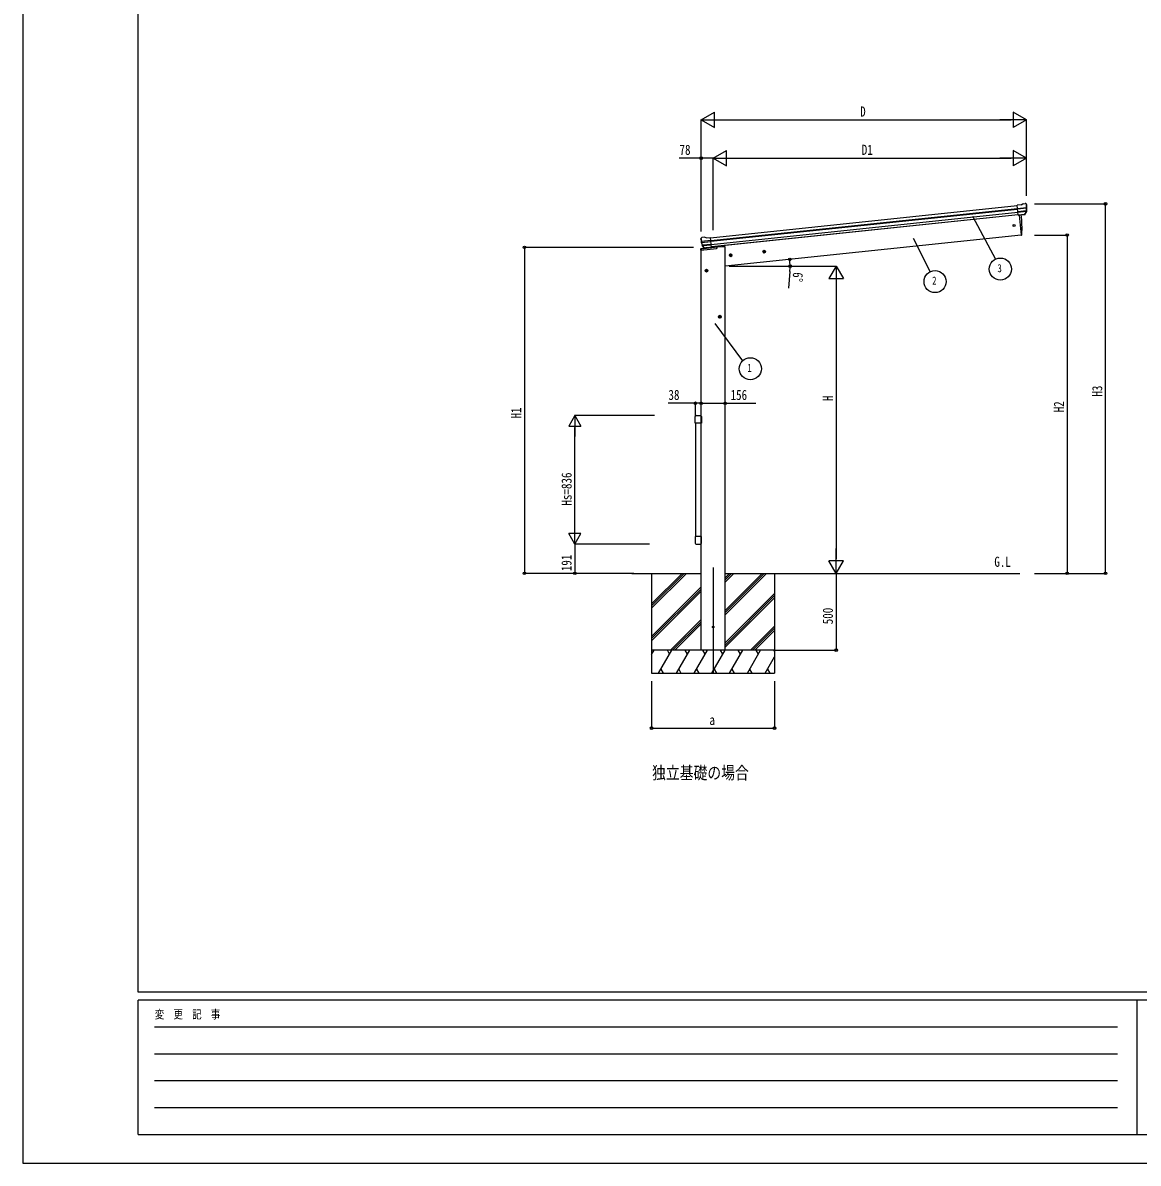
# Model space of a CAD drawing. Units: millimetres, scale not verified. Extents: x -10512 to 10512, y -7425 to 7425.
# Drawn here: x -10512 to -3253, y -7425 to 0 of the extents above; entities that cross this region are included whole.
import ezdxf
from ezdxf.enums import TextEntityAlignment as Align

# ---------------------------------------------------------------- set-up
doc = ezdxf.new("R2010")
doc.units = ezdxf.units.MM
doc.header["$LTSCALE"] = 30
for name, color, linetype in [('0-2_USER1', 3, 'Continuous'), ('0-3_YKK_12', 2, 'Continuous'), ('0-4_YKK_13', 4, 'Continuous'), ('0-5_YKK_A1', 4, 'Continuous'), ('0-6_YKK_D', 6, 'Continuous'), ('0-7_YKK_ZWAK', 7, 'Continuous')]:
    doc.layers.add(name, color=color, linetype=linetype)
doc.styles.add('ＭＳ ゴシック', font='')
doc.styles.get('ＭＳ ゴシック').set_extended_font_data('MS Gothic')

msp = doc.modelspace()

# ---------------------------------------------------------------- linework, layer by layer
at = {"layer": '0-3_YKK_12'}
msp.add_line((-6019.78, -3546.26), (-6019.78, -4239.58), dxfattribs=at)
at = {"layer": '0-4_YKK_13'}
for p, q in [((-4014.98, -1184.96), (-4041.5, -1187.75)), ((-4034.71, -1252.3), (-4041.5, -1187.75)), ((-3988.66, -1176.16), (-3988.66, -1176.16)), ((-3984.99, -1177.25), (-3985, -1177.25)), ((-3984.99, -1177.25), (-3980.67, -1180.75)), ((-3980.67, -1180.75), (-3979.81, -1181.44)), ((-3978.43, -1185.14), (-3978.73, -1183.29)), ((-4039.34, -1208.28), (-3979.6, -1202)), ((-3979.12, -1207.87), (-4038.73, -1214.13)), ((-3979.96, -1224.62), (-4036.99, -1230.62)), ((-3981.35, -1229.28), (-4036.52, -1235.08)), ((-3991.36, -1247.52), (-4034.74, -1252.08)), ((-4034.71, -1252.3), (-4024.77, -1251.26)), ((-4028.14, -1251.61), (-4014.44, -1381.99)), ((-4024.77, -1251.26), (-4024.5, -1251.32)), ((-4024.5, -1251.32), (-3999.16, -1248.66)), ((-3999.16, -1248.66), (-3998.91, -1248.54)), ((-3998.91, -1248.54), (-3991.22, -1247.73)), ((-3989.91, -1245.86), (-3980.46, -1227.56)), ((-3988.86, -1246.29), (-3978.74, -1228.03)), ((-6099.82, -1408.11), (-6099.9, -1406.24)), ((-6098.53, -1403.34), (-6099.23, -1404.2)), ((-6095.04, -1399.02), (-6098.53, -1403.34)), ((-6095.04, -1399.02), (-6095.03, -1399.02)), ((-6091.68, -1397.2), (-6091.67, -1397.2)), ((-6064.11, -1400.33), (-6037.58, -1397.55)), ((-6030.8, -1462.1), (-6037.58, -1397.55)), ((-4014.44, -1381.99), (-4012.39, -1381.7)), ((-6099.96, -1480.02), (-6098.72, -1470.6)), ((-6098.95, -1479.91), (-6099.96, -1480.02)), ((-6098.95, -1479.91), (-5997.44, -1469.24)), ((-6097.73, -1470.66), (-6098.95, -1479.91)), ((-6098.95, -1479.91), (-6097.73, -1470.66)), ((-6097.22, -1470.68), (-6098.42, -1479.86)), ((-6097.73, -1470.66), (-6097.83, -1469.74)), ((-6097.83, -1469.74), (-6097.73, -1470.66)), ((-5992.96, -1459.65), (-6097.73, -1470.66)), ((-6097.73, -1470.66), (-5992.96, -1459.65)), ((-5992.96, -1459.72), (-6097.22, -1470.68)), ((-6096.29, -1471.09), (-6096.34, -1470.59)), ((-5992.96, -1460.22), (-6096.29, -1471.09)), ((-6035.43, -1418.08), (-6095.16, -1424.35)), ((-6094.41, -1430.19), (-6034.81, -1423.93)), ((-6076.9, -1465.75), (-6090.6, -1450)), ((-6090.11, -1446.41), (-6033.08, -1440.41)), ((-6075.96, -1465.12), (-6089.01, -1449.18)), ((-6087.78, -1450.68), (-6032.61, -1444.88)), ((-6066.6, -1465.86), (-6074.29, -1466.67)), ((-6074.2, -1466.43), (-6030.82, -1461.87)), ((-6066.33, -1465.93), (-6066.6, -1465.86)), ((-6041, -1463.26), (-6066.33, -1465.93)), ((-6040.74, -1463.14), (-6041, -1463.26)), ((-6030.8, -1462.1), (-6040.74, -1463.14)), ((-6027.96, -1462.4), (-6027.96, -1463.9)), ((-5992.96, -1464.27), (-5992.96, -1459.65)), ((-6136.29, -2606.26), (-6136.29, -2562.56)), ((-6130.79, -2557.06), (-6101.79, -2557.06)), ((-6096.29, -2562.56), (-6096.29, -2606.26)), ((-6096.29, -2606.26), (-6136.29, -2606.26)), ((-6136.29, -3344.86), (-6136.29, -3388.56)), ((-6096.29, -3344.86), (-6136.29, -3344.86)), ((-6130.79, -3394.06), (-6101.79, -3394.06)), ((-6096.29, -3388.56), (-6096.29, -3344.86))]:
    msp.add_line(p, q, dxfattribs=at)
for points in [[(-4014.98, -1184.96), (-4003.38, -1177.99), (-4003.38, -1177.99)], [(-4002.15, -1177.58), (-4002.15, -1177.58), (-3988.66, -1176.16)], [(-6078.19, -1395.78), (-6078.19, -1395.78), (-6091.67, -1397.2)], [(-6064.11, -1400.33), (-6076.9, -1395.93), (-6076.9, -1395.93)], [(-6097.83, -1469.74), (-5992.96, -1458.72), (-5992.96, -1459.65)]]:
    msp.add_lwpolyline(points, dxfattribs=at)
for centre, radius in [((-4061.24, -1319.44), 6.5), ((-6019.53, -3934.5), 5)]:
    msp.add_circle(centre, radius, dxfattribs=at)
for centre, radius, start, end in [((-4001.83, -1180.56), 3, 96.02369, 120.97631), ((-3988.14, -1181.14), 5, 51.04426, 95.95574), ((-4171.98, -1206.79), 192.44, 1.4271, 6.57578), ((-4179.32, -1206.26), 202, 354.13916, 6), ((-4909.05, -1341.78), 900, 357.63919, 5.84085), ((-3991.47, -1244.84), 2.99, 285.2717, 331.00739), ((-3983.13, -1226.19), 3, 332.69111, 354.20009), ((-4179.32, -1206.26), 200.2, 354.20009, 359.53883), ((-3934.33, -1199.89), 45.32, 182.67122, 185.64518), ((-3978.94, -1209.21), 1.35, 95.1605, 97.91927), ((-3976.33, -1207.65), 2.74, 179.02151, 184.43412), ((-3981.36, -1226.58), 3, 331, 354.13916), ((-5898.93, -1386.99), 202, 186, 197.86084), ((-5905.99, -1389.04), 192.44, 185.42422, 190.5729), ((-6091.15, -1402.17), 5, 96.04426, 140.95574), ((-6077.88, -1398.76), 3, 71.02369, 95.97631), ((-4012.81, -1378.73), 3, 278, 357.63919), ((-6097.73, -1470.73), 1, 96, 172.5), ((-6098.45, -1474.26), 3.66, 78.7113, 94.17753), ((-6098.45, -1474.26), 3.66, 78.7113, 94.17753), ((-6139.89, -1431.7), 45.32, 6.35482, 9.32878), ((-6097.19, -1430.56), 2.74, 7.56588, 12.97849), ((-6094.32, -1431.54), 1.35, 94.08073, 96.8395), ((-5898.93, -1386.99), 200.2, 192.46117, 197.79991), ((-6088.34, -1448.03), 3, 197.86084, 221), ((-6086.69, -1447.28), 3, 197.79991, 219.30889), ((-6074.64, -1463.79), 2.99, 220.99261, 266.7283), ((-5997.96, -1464.27), 5, 276, 0), ((-6130.79, -2562.56), 5.5, 90, 180), ((-6101.79, -2562.56), 5.5, 0, 90), ((-6130.79, -3388.56), 5.5, 180, 270), ((-6101.79, -3388.56), 5.5, 270, 0)]:
    msp.add_arc(centre, radius, start, end, dxfattribs=at)
for centre, major_axis, ratio, start_param, end_param in [((-3980.69, -1184.75), (-0.87, 5.91), 0.020485, 0.671432, 1.5691306), ((-3986.08, -1180.23), (5.88, -1.31), 0.24881, 0.460585, 0.4641038), ((-3981.7, -1183.78), (-2.34, 1.9), 0.995767, 3.9859716, 4.712389), ((-3991.67, -1244.54), (-0.11, 3), 0.642905, 3.2459383, 4.203928), ((-3991.54, -1244.74), (1.66, -2.51), 0.997631, 5.8041905, 5.8929484), ((-3991.61, -1244.63), (3.53, -2.11), 0.650902, 5.2561448, 5.3289554), ((-3989.24, -1244.28), (1.08, 3.13), 0.040856, 2.1135035, 2.1416249), ((-4177.01, -1228.2), (-20.92, 199.05), 0.994373, 4.7113789, 4.7277536), ((-6096.9, -1406.09), (1.9, 2.34), 0.995767, 1.5707963, 2.2972137), ((-6093.35, -1401.71), (-5.48, -2.51), 0.24881, 5.8190815, 5.8226003), ((-6097.69, -1407.25), (-0.38, 5.97), 0.020485, 4.7140547, 5.6117533), ((-5896.62, -1408.94), (-20.92, 199.05), 0.994373, 1.5554317, 1.5718064), ((-6076.95, -1463.71), (-1.71, 2.84), 0.040856, 4.1415604, 4.1696818), ((-6074.51, -1463.45), (-0.51, 2.96), 0.642905, 2.0792573, 3.037247), ((-6074.55, -1463.56), (-3.02, -2.79), 0.650902, 0.9542299, 1.0270405), ((-6074.6, -1463.68), (-1.1, -2.8), 0.997631, 0.3902369, 0.4789948)]:
    msp.add_ellipse(centre, major_axis=major_axis, ratio=ratio, start_param=start_param, end_param=end_param, dxfattribs=at)
at = {"layer": '0-5_YKK_A1'}
for p, q in [((-6037.37, -1399.54), (-4041.29, -1189.74)), ((-6035.39, -1418.43), (-4039.3, -1208.63)), ((-6034.96, -1422.61), (-4038.86, -1212.81)), ((-6032.86, -1442.47), (-4036.78, -1232.67)), ((-4035.02, -1249.41), (-6031.1, -1459.21)), ((-4034.91, -1250.4), (-5960.2, -1452.76)), ((-4028.14, -1251.61), (-4014.44, -1381.99)), ((-4014.44, -1381.99), (-5941.78, -1584.56)), ((-6097.28, -4084.56), (-6097.28, -1479.74)), ((-5960.2, -1452.76), (-5959.59, -1458.56)), ((-5941.78, -4084.56), (-5941.78, -1458.56)), ((-5687.56, -1482.92), (-5693.63, -1487.33)), ((-5685.73, -1500.33), (-5687.82, -1480.44)), ((-5680.7, -1485.97), (-5687.56, -1482.92)), ((-5895.62, -1512.34), (-5915.51, -1514.43)), ((-5906.35, -1505.92), (-5912.42, -1510.33)), ((-5912.42, -1510.33), (-5911.64, -1517.79)), ((-5911.64, -1517.79), (-5904.78, -1520.85)), ((-5904.52, -1523.33), (-5906.61, -1503.44)), ((-5899.5, -1508.97), (-5906.35, -1505.92)), ((-5676.83, -1489.34), (-5696.72, -1491.43)), ((-5693.63, -1487.33), (-5692.84, -1494.8)), ((-5692.84, -1494.8), (-5685.99, -1497.85)), ((-6052.78, -1614.11), (-6072.78, -1614.11)), ((-6062.78, -1606.6), (-6069.28, -1610.36)), ((-6069.28, -1610.36), (-6069.28, -1617.86)), ((-6069.28, -1617.86), (-6062.78, -1621.61)), ((-6062.78, -1624.11), (-6062.78, -1604.11)), ((-6056.28, -1610.36), (-6062.78, -1606.6)), ((-5965.78, -1914.11), (-5985.78, -1914.11)), ((-5975.78, -1906.6), (-5982.28, -1910.36)), ((-5982.28, -1910.36), (-5982.28, -1917.86)), ((-5982.28, -1917.86), (-5975.78, -1921.61)), ((-5975.78, -1924.11), (-5975.78, -1904.11)), ((-5969.28, -1910.36), (-5975.78, -1906.6)), ((-6135.29, -2606.26), (-6135.29, -3344.98)), ((-6097.28, -3344.86), (-6097.28, -2606.26)), ((-6548.42, -3584.56), (-6097.28, -3584.56)), ((-6419.78, -3811.19), (-6193.15, -3584.56)), ((-6419.78, -3797.04), (-6207.29, -3584.56)), ((-6419.78, -3782.9), (-6221.44, -3584.56)), ((-6419.78, -3584.62), (-6419.78, -4234.56)), ((-5941.78, -3584.56), (-4022.84, -3584.56)), ((-5941.78, -3853.69), (-5672.65, -3584.56)), ((-5941.78, -3839.54), (-5686.79, -3584.56)), ((-5941.78, -3825.4), (-5700.94, -3584.56)), ((-5941.78, -3641.5), (-5884.84, -3584.56)), ((-5941.78, -3627.35), (-5898.99, -3584.56)), ((-5941.78, -3613.21), (-5913.13, -3584.56)), ((-5619.78, -3584.62), (-5619.78, -4234.56)), ((-6419.78, -3995.03), (-6097.78, -3673.04)), ((-6419.78, -4009.17), (-6097.78, -3687.18)), ((-6419.78, -4023.32), (-6097.78, -3701.32)), ((-5941.78, -4037.53), (-5619.78, -3715.54)), ((-5941.78, -4051.67), (-5619.78, -3729.68)), ((-5941.78, -4065.82), (-5619.78, -3743.82)), ((-6297.17, -4084.56), (-6097.78, -3885.17)), ((-6283.03, -4084.56), (-6097.78, -3899.31)), ((-6268.89, -4084.56), (-6097.78, -3913.45)), ((-5776.67, -4084.56), (-5619.78, -3927.67)), ((-5762.53, -4084.56), (-5619.78, -3941.81)), ((-5748.39, -4084.56), (-5619.78, -3955.95)), ((-5619.78, -4084.56), (-6419.78, -4084.56)), ((-6419.78, -4113.5), (-6403.07, -4084.56)), ((-6418.07, -4110.54), (-6419.78, -4107.58)), ((-6374.21, -4234.56), (-6287.6, -4084.56)), ((-6302.6, -4110.54), (-6317.61, -4084.56)), ((-6258.74, -4234.56), (-6172.13, -4084.56)), ((-6187.13, -4110.54), (-6202.13, -4084.56)), ((-6143.27, -4234.56), (-6056.66, -4084.56)), ((-6071.66, -4110.54), (-6086.67, -4084.56)), ((-6027.8, -4234.56), (-5941.19, -4084.56)), ((-5956.19, -4110.54), (-5971.2, -4084.56)), ((-5912.33, -4234.56), (-5825.72, -4084.56)), ((-5840.72, -4110.54), (-5855.72, -4084.56)), ((-5796.86, -4234.56), (-5710.25, -4084.56)), ((-5725.26, -4110.54), (-5740.26, -4084.56)), ((-5681.39, -4234.56), (-5619.78, -4127.85)), ((-5619.78, -4093.22), (-5624.79, -4084.56)), ((-6359.21, -4208.58), (-6344.21, -4234.56)), ((-6243.74, -4208.58), (-6228.74, -4234.56)), ((-6128.27, -4208.58), (-6113.27, -4234.56)), ((-6012.8, -4208.58), (-5997.8, -4234.56)), ((-5897.33, -4208.58), (-5882.33, -4234.56)), ((-5781.86, -4208.58), (-5766.86, -4234.56)), ((-5666.39, -4208.58), (-5651.39, -4234.56)), ((-6419.78, -4234.56), (-5619.78, -4234.56))]:
    msp.add_line(p, q, dxfattribs=at)
for points in [[(-5941.78, -1458.56), (-5961.78, -1458.56), (-5992.96, -1461.83)], [(-5904.78, -1520.85), (-5898.71, -1516.43), (-5899.5, -1508.97)], [(-5685.99, -1497.85), (-5679.92, -1493.44), (-5680.7, -1485.97)], [(-6062.78, -1621.61), (-6056.28, -1617.86), (-6056.28, -1610.36)], [(-5975.78, -1921.61), (-5969.28, -1917.86), (-5969.28, -1910.36)]]:
    msp.add_lwpolyline(points, dxfattribs=at)
for centre, radius in [((-5686.77, -1490.39), 8.5), ((-5686.77, -1490.39), 7.7), ((-5686.77, -1490.39), 6.5), ((-5905.57, -1513.38), 8.5), ((-5905.57, -1513.38), 7.7), ((-5905.57, -1513.38), 6.5), ((-6062.78, -1614.11), 8.5), ((-6062.78, -1614.11), 7.7), ((-6062.78, -1614.11), 6.5), ((-5975.78, -1914.11), 8.5), ((-5975.78, -1914.11), 7.7), ((-5975.78, -1914.11), 6.5)]:
    msp.add_circle(centre, radius, dxfattribs=at)
at = {"layer": '0-6_YKK_D'}
for p, q in [((-6097.78, -631.16), (-6011.18, -581.16)), ((-6011.18, -681.16), (-6011.18, -581.16)), ((-3979.4, -631.16), (-4066, -581.16)), ((-4066, -581.16), (-4066, -681.16)), ((-6097.78, -1348.58), (-6097.78, -630.16)), ((-6097.78, -631.16), (-6011.18, -681.16)), ((-6097.78, -631.16), (-5924.58, -631.16)), ((-5997.78, -631.16), (-4079.4, -631.16)), ((-3979.4, -631.16), (-4152.6, -631.16)), ((-3979.4, -631.16), (-4066, -681.16)), ((-3979.4, -1125.84), (-3979.4, -630.16)), ((-6097.28, -1358.58), (-6097.28, -880.16)), ((-6019.53, -881.16), (-5932.93, -831.16)), ((-6019.53, -1350.41), (-6019.53, -880.16)), ((-6019.53, -1350.41), (-6019.53, -880.16)), ((-6019.53, -881.16), (-5932.93, -931.16)), ((-6019.53, -881.16), (-5846.33, -881.16)), ((-5932.93, -931.16), (-5932.93, -831.16)), ((-5919.53, -881.16), (-4079.4, -881.16)), ((-3979.4, -881.16), (-4152.6, -881.16)), ((-3979.4, -881.16), (-4066, -831.16)), ((-4066, -831.16), (-4066, -931.16)), ((-3979.4, -881.16), (-4066, -931.16)), ((-3979.4, -1124.84), (-3979.4, -880.16)), ((-3927.57, -1178.14), (-3464.7, -1178.14)), ((-3465.7, -3584.56), (-3465.7, -1178.14)), ((-4332.1, -1257.97), (-4182.21, -1539.36)), ((-4717.31, -1402.21), (-4607.43, -1620.5)), ((-3928.57, -1381.99), (-3714.7, -1381.99)), ((-3715.7, -1381.99), (-3715.7, -3584.56)), ((-6147.78, -1462.05), (-7249.12, -1462.05)), ((-7248.12, -1462.05), (-7248.12, -3584.56)), ((-5914.49, -1584.56), (-5217.87, -1584.56)), ((-5867.42, -1584.56), (-5517.87, -1584.56)), ((-5520.24, -1618.53), (-5528.99, -1727.11)), ((-5218.87, -1584.56), (-5265.74, -1665.75)), ((-5218.87, -1584.56), (-5171.99, -1665.75)), ((-5218.87, -1584.56), (-5218.87, -1746.94)), ((-5265.74, -1665.75), (-5171.99, -1665.75)), ((-5218.87, -1678.31), (-5218.87, -3490.81)), ((-6007.93, -1958.71), (-5828.14, -2201.36)), ((-6135.28, -2561.56), (-6135.28, -2476.15)), ((-6097.28, -2552.19), (-6097.28, -2476.15)), ((-6919.78, -2557.56), (-6958.85, -2625.22)), ((-6401.48, -2557.56), (-6920.78, -2557.56)), ((-6919.78, -2557.56), (-6880.72, -2625.22)), ((-6919.78, -2557.56), (-6919.78, -2692.87)), ((-6958.85, -2625.22), (-6880.72, -2625.22)), ((-6919.78, -3315.43), (-6919.78, -2635.68)), ((-6919.78, -3393.56), (-6919.78, -3258.24)), ((-6919.78, -3393.56), (-6958.85, -3325.9)), ((-6880.72, -3325.9), (-6958.85, -3325.9)), ((-6919.78, -3393.56), (-6880.72, -3325.9)), ((-6434.11, -3393.56), (-6920.78, -3393.56)), ((-6434.11, -3393.56), (-6920.78, -3393.56)), ((-6919.78, -3393.56), (-6919.78, -3584.56)), ((-5218.87, -3584.56), (-5218.87, -3422.18)), ((-5218.87, -3584.56), (-5265.74, -3503.37)), ((-5171.99, -3503.37), (-5265.74, -3503.37)), ((-5218.87, -3584.56), (-5171.99, -3503.37)), ((-6549.42, -3584.56), (-7249.12, -3584.56)), ((-6536.55, -3584.56), (-6920.78, -3584.56)), ((-5618.78, -3584.56), (-5217.87, -3584.56)), ((-5218.87, -3584.56), (-5218.87, -4084.56)), ((-3928.57, -3584.56), (-3714.7, -3584.56)), ((-3928.57, -3584.56), (-3464.7, -3584.56)), ((-5618.78, -4084.56), (-5217.87, -4084.56)), ((-6419.78, -4285.5), (-6419.78, -4593.59)), ((-5619.78, -4285.5), (-5619.78, -4593.59)), ((-6419.78, -4592.59), (-5619.78, -4592.59))]:
    msp.add_line(p, q, dxfattribs=at)
for points in [[(-6019.53, -881.16), (-6097.28, -881.16), (-6240.22, -881.16)], [(-6097.28, -2477.15), (-6135.28, -2477.15), (-6312.22, -2477.15)], [(-6097.28, -2477.15), (-5941.78, -2477.15), (-5741.25, -2477.15)]]:
    msp.add_lwpolyline(points, dxfattribs=at)
for centre, radius in [((-6097.28, -881.16), 8.5), ((-3465.7, -1178.14), 8.5), ((-3715.7, -1381.99), 8.5), ((-7248.12, -1462.05), 8.5), ((-5521.19, -1540.35), 8.5), ((-4149.98, -1603.75), 72), ((-5518.87, -1584.56), 8.5), ((-4575.05, -1684.81), 72), ((-5777.42, -2252.46), 72), ((-6135.28, -2477.15), 8.5), ((-6097.28, -2477.15), 8.5), ((-6097.28, -2477.15), 8.5), ((-5941.78, -2477.15), 8.5), ((-7248.12, -3584.56), 8.5), ((-6919.78, -3584.56), 8.5), ((-3715.7, -3584.56), 8.5), ((-3465.7, -3584.56), 8.5), ((-5218.87, -4084.56), 8.5), ((-6419.78, -4592.59), 8.5), ((-5619.78, -4592.59), 8.5)]:
    msp.add_circle(centre, radius, dxfattribs=at)
for start, end in [(0, 6), (355.39249, 0)]:
    msp.add_arc((-5941.78, -1584.56), 422.91, start, end, dxfattribs=at)
at = {"layer": '0-7_YKK_ZWAK'}
for p, q in [((-9762.45, -6312.5), (-9762.45, 6937.5)), ((9737.55, -6312.5), (-9762.45, -6312.5)), ((-3262.45, -6362.5), (-9762.45, -6362.5)), ((-9762.45, -7237.5), (-9762.45, -6362.5)), ((-3262.45, -6362.5), (-3262.45, -7237.5)), ((-12.45, -6362.5), (-3262.45, -6362.5)), ((-9656.2, -6537.5), (-3387.45, -6537.5)), ((-9656.2, -6712.5), (-3387.45, -6712.5)), ((-9656.2, -6887.5), (-3387.45, -6887.5)), ((-9656.2, -7062.5), (-3387.45, -7062.5)), ((-9762.45, -7237.5), (-3262.45, -7237.5)), ((-3262.45, -7237.5), (-12.45, -7237.5))]:
    msp.add_line(p, q, dxfattribs=at)
msp.add_lwpolyline([(-10512.5, -7425), (10512.5, -7425), (10512.5, 7425), (-10512.5, 7425)], close=True, dxfattribs=at)

# ---------------------------------------------------------------- texts
at = {"layer": '0-2_USER1', "style": 'ＭＳ ゴシック', "width": 0.8}
for s, height, p in [('G.L', 65.98, (-4189.35, -3562.09)), ('独立基礎の場合', 82.48, (-6417.12, -4949.12))]:
    msp.add_text(s, height=height, dxfattribs=at).set_placement(p, align=Align.BOTTOM_LEFT)
at = {"layer": '0-6_YKK_D', "style": 'ＭＳ ゴシック', "width": 0.8}
for s, height, p in [('D', 65.98, (-5062.59, -630.36)), ('78', 65.98, (-6238.55, -879.49)), ('D1', 65.98, (-5052.27, -879.49)), ('3', 52.79, (-4169.18, -1639.75)), ('2', 52.79, (-4594.25, -1720.81)), ('1', 52.79, (-5796.62, -2288.46)), ('38', 65.98, (-6310.55, -2475.48)), ('156', 65.98, (-5906.12, -2475.48)), ('a', 65.98, (-6043.78, -4591.79))]:
    msp.add_text(s, height=height, dxfattribs=at).set_placement(p, align=Align.BOTTOM_LEFT)
for s, rotation, p in [('6°', 265.392, (-5518.71, -1620.32)), ('H3', 90, (-3467.04, -2434.15)), ('H', 90, (-5219.87, -2463.01)), ('H1', 90, (-7248.92, -2576.1)), ('H2', 90, (-3716.5, -2536.07)), ('Hs=836', 90, (-6920.58, -3143.56)), ('191', 90, (-6921.45, -3570.66)), ('500', 90, (-5220.54, -3916.16))]:
    msp.add_text(s, height=65.98, rotation=rotation, dxfattribs=at).set_placement(p, align=Align.BOTTOM_LEFT)
at = {"layer": '0-7_YKK_ZWAK', "style": 'ＭＳ ゴシック', "width": 0.8}
msp.add_text('変  更  記  事', height=54.99, dxfattribs=at).set_placement((-9653.28, -6500), align=Align.BOTTOM_LEFT)

doc.saveas('drawing.dxf')
